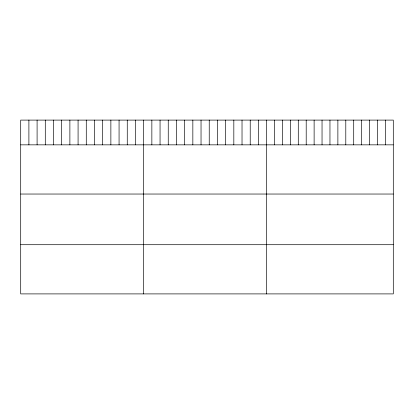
<?xml version="1.0" encoding="UTF-8"?>
<svg xmlns="http://www.w3.org/2000/svg" width="414" height="414" viewBox="0 0 414 414"><rect width="100%" height="100%" fill="white"/><g stroke="black" fill="none" stroke-linecap="round" stroke-linejoin="round"><path stroke-width="0.62" d="M393.3 144.848L393.3 293.899L20.7 293.899L20.7 120.101L393.3 120.101L393.3 144.848L20.7 144.848M20.7 194.037L393.3 194.037M20.7 244.71L393.3 244.71M385.382 120.101L385.382 144.848M377.464 120.101L377.464 144.848M369.547 120.101L369.547 144.848M361.629 120.101L361.629 144.848M353.711 120.101L353.711 144.848M345.793 120.101L345.793 144.848M337.876 120.101L337.876 144.848M329.958 120.101L329.958 144.848M322.04 120.101L322.04 144.848M314.123 120.101L314.123 144.848M306.205 120.101L306.205 144.848M298.287 120.101L298.287 144.848M290.369 120.101L290.369 144.848M282.451 120.101L282.451 144.848M274.534 120.101L274.534 144.848M266.616 120.101L266.616 293.899M258.419 120.101L258.419 144.848M250.222 120.101L250.222 144.848M242.024 120.101L242.024 144.848M233.827 120.101L233.827 144.848M225.63 120.101L225.63 144.848M217.433 120.101L217.433 144.848M209.236 120.101L209.236 144.848M201.038 120.101L201.038 144.848M192.841 120.101L192.841 144.848M184.644 120.101L184.644 144.848M176.447 120.101L176.447 144.848M168.25 120.101L168.25 144.848M160.052 120.101L160.052 144.848M151.855 120.101L151.855 144.848M143.658 120.101L143.658 293.899M135.461 120.101L135.461 144.848M127.264 120.101L127.264 144.848M119.066 120.101L119.066 144.848M110.869 120.101L110.869 144.848M102.672 120.101L102.672 144.848M94.475 120.101L94.475 144.848M86.278 120.101L86.278 144.848M78.08 120.101L78.08 144.848M69.883 120.101L69.883 144.848M61.686 120.101L61.686 144.848M53.489 120.101L53.489 144.848M45.292 120.101L45.292 144.848M37.094 120.101L37.094 144.848M28.897 120.101L28.897 144.848"/></g></svg>
